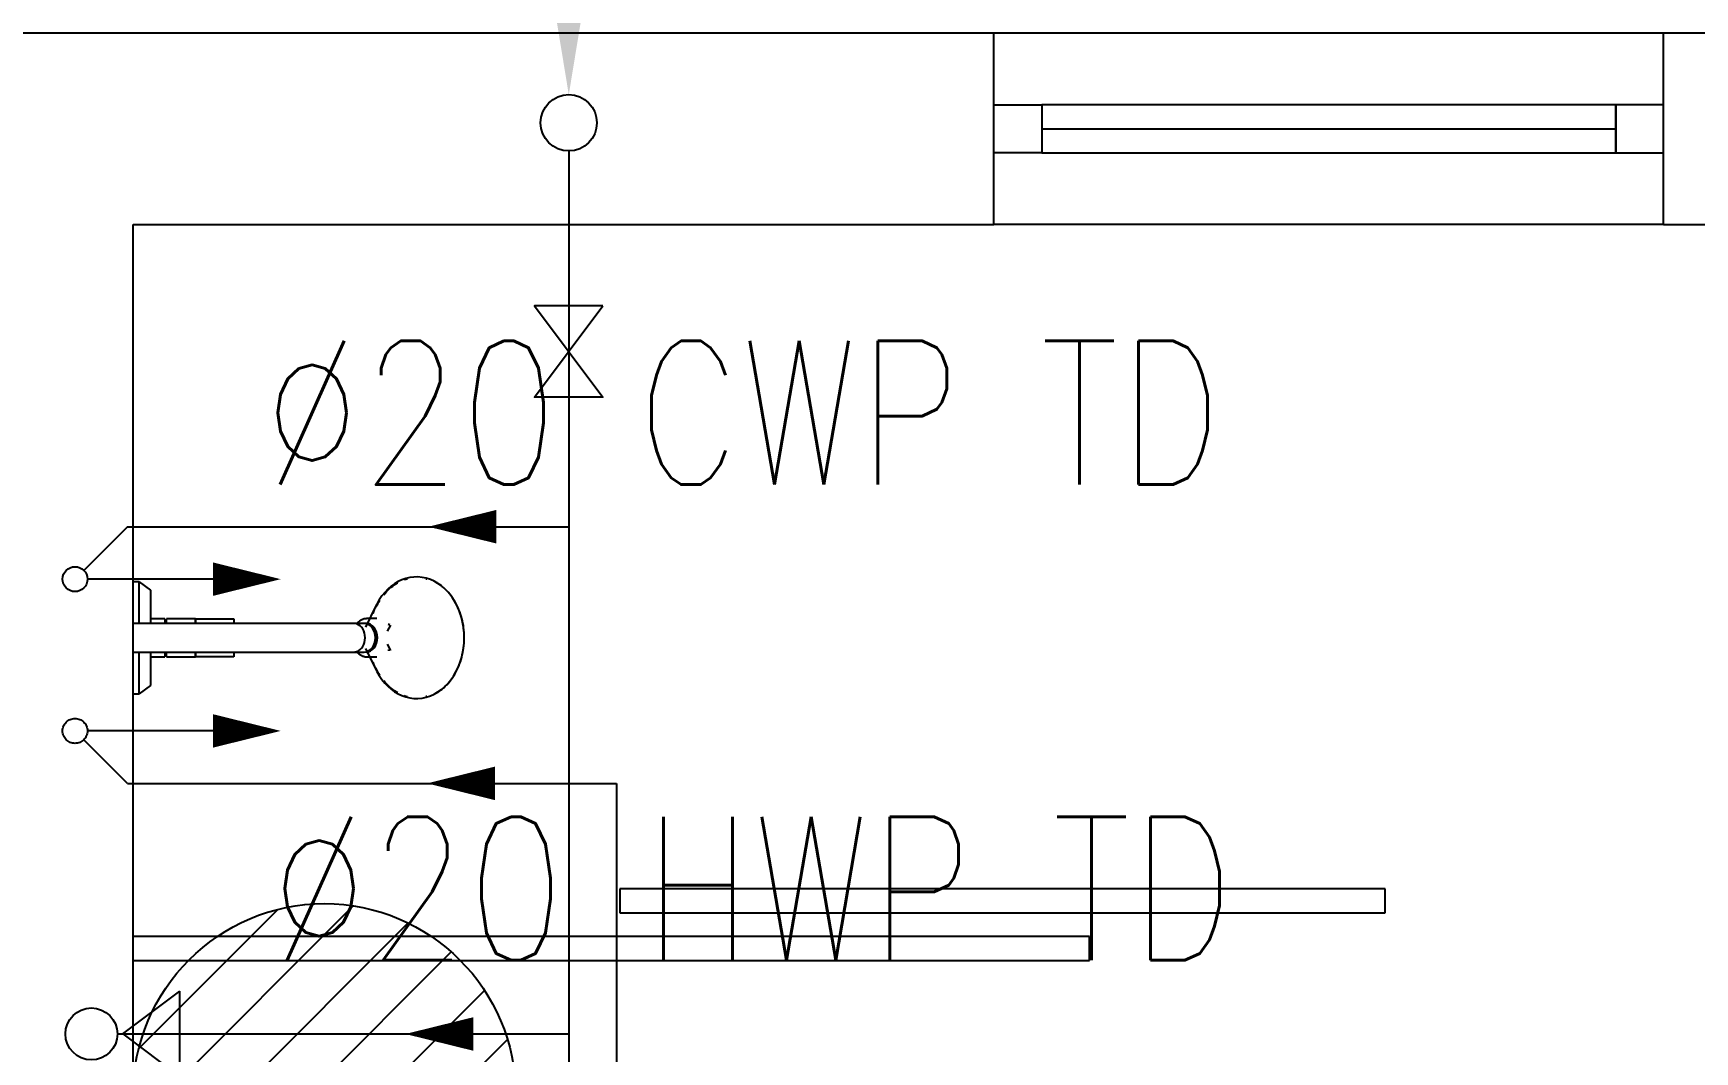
# Model space of a CAD drawing. Header units: metres. Extents: x -658 to -58, y -713 to -118.
# Drawn here: x -210.11 to -208.373, y -255.246 to -254.182 of the extents above; entities that cross this region are included whole.
import ezdxf
from ezdxf import colors
from ezdxf.entities.mleader import LeaderData, LeaderLine
from ezdxf.enums import TextEntityAlignment as Align
from ezdxf.math import Vec2, Vec3

# ---------------------------------------------------------------- set-up
doc = ezdxf.new("R2010")
doc.units = ezdxf.units.M
doc.header["$LTSCALE"] = 100
doc.linetypes.add('DASHED', pattern=[0.75, 0.5, -0.25])
for name, color, linetype in [('cw', 4, 'Continuous'), ('hw', 1, 'Continuous'), ('plan', 8, 'Continuous'), ('VALVES', 3, 'Continuous'), ('WATER ARR', 114, 'Continuous'), ('water heater', 1, 'Continuous'), ('WATER TEXT', 3, 'Continuous'), ('WATER-SUPPLY', 4, 'Continuous')]:
    doc.layers.add(name, color=color, linetype=linetype)
doc.styles.add('02-GROUND-FOR WORK$0$MZ', font='romans.shx', dxfattribs={"width": 0.8})
doc.styles.add('TIMES', font='simplex.shx', dxfattribs={"width": 0.8, "height": 0.4})

# ---------------------------------------------------------------- blocks, each defined once
blk = doc.blocks.new('SHOWER_MOXIE_BLUETOOTH_17280 - MOXIE-631698-دور الملحق')
for p, q in [((0.1118, 0.394), (0.1182, 0.3908)), ((0.1318, 0.3908), (0.1382, 0.394)), ((0.0917, 0.3788), (0.1139, 0.368)), ((0.105, 0.3797), (0.105, 0.37)), ((0.11, 0.3665), (0.11, 0.3558)), ((0.1361, 0.368), (0.1583, 0.3788)), ((0.14, 0.3558), (0.14, 0.3665)), ((0.145, 0.37), (0.145, 0.3797)), ((0.11, 0.2585), (0.11, 0.125)), ((0.14, 0.125), (0.14, 0.2585)), ((0.1052, 0.1902), (0.1052, 0.2302)), ((0.1052, 0.2302), (0.1099, 0.2302)), ((0.14, 0.2302), (0.1449, 0.2302)), ((0.1449, 0.2302), (0.1448, 0.1902)), ((0.1099, 0.1902), (0.1052, 0.1902)), ((0.1052, 0.1902), (0.1052, 0.1601)), ((0.1052, 0.1902), (0.1099, 0.1902)), ((0.1448, 0.1902), (0.1401, 0.1902)), ((0.1401, 0.1902), (0.1448, 0.1902)), ((0.1448, 0.1601), (0.1448, 0.1902)), ((0.11, 0.1601), (0.1052, 0.1601)), ((0.1052, 0.1582), (0.1052, 0.1432)), ((0.1052, 0.1582), (0.11, 0.1582)), ((0.108, 0.1602), (0.108, 0.1582)), ((0.1448, 0.1601), (0.1401, 0.1601)), ((0.1401, 0.1582), (0.1448, 0.1582)), ((0.142, 0.1582), (0.142, 0.1602)), ((0.1448, 0.1432), (0.1448, 0.1582)), ((0.0665, 0.1315), (0.0752, 0.1432)), ((0.0752, 0.1432), (0.1098, 0.1432)), ((0.1403, 0.1432), (0.1748, 0.1432)), ((0.1748, 0.1432), (0.1835, 0.1315)), ((0.0665, 0.1315), (0.0665, 0.125)), ((0.1099, 0.1315), (0.0665, 0.1315)), ((0.125, 0.125), (0.11, 0.125)), ((0.14, 0.125), (0.125, 0.125)), ((0.1835, 0.1315), (0.1402, 0.1315)), ((0.1835, 0.125), (0.1835, 0.1315))]:
    blk.add_line(p, q)
at = {"flags": 128}
for points in [[(0.125, 0.4712), (0.1225, 0.4712), (0.1199, 0.4711), (0.1174, 0.4709), (0.1149, 0.4706), (0.1124, 0.4703), (0.1099, 0.4698), (0.1075, 0.4693), (0.105, 0.4687), (0.1027, 0.468), (0.1003, 0.4673), (0.098, 0.4665), (0.0957, 0.4656), (0.0935, 0.4646), (0.0913, 0.4636), (0.0892, 0.4625), (0.0871, 0.4614), (0.0851, 0.4601), (0.0832, 0.4589), (0.0813, 0.4575), (0.0795, 0.4561), (0.0777, 0.4546), (0.0761, 0.4531), (0.0745, 0.4516), (0.073, 0.4499), (0.0716, 0.4483), (0.0702, 0.4466), (0.069, 0.4448), (0.0678, 0.443), (0.0668, 0.4412), (0.0666, 0.4409)], [(0.1834, 0.4409), (0.1823, 0.4428), (0.1812, 0.4446), (0.1799, 0.4463), (0.1786, 0.448), (0.1772, 0.4497), (0.1757, 0.4513), (0.1742, 0.4529), (0.1725, 0.4544), (0.1708, 0.4559), (0.169, 0.4573), (0.1671, 0.4587), (0.1652, 0.4599), (0.1632, 0.4612), (0.1611, 0.4624), (0.159, 0.4635), (0.1569, 0.4645), (0.1546, 0.4655), (0.1524, 0.4664), (0.1501, 0.4672), (0.1477, 0.4679), (0.1453, 0.4686), (0.1429, 0.4692), (0.1405, 0.4697), (0.138, 0.4702), (0.1355, 0.4706), (0.133, 0.4708), (0.1305, 0.4711), (0.1279, 0.4712), (0.1254, 0.4712), (0.125, 0.4712)], [(0.0801, 0.387), (0.0784, 0.3884), (0.0767, 0.3899), (0.0752, 0.3915), (0.0737, 0.3931), (0.0723, 0.3947), (0.071, 0.3964), (0.0698, 0.3981), (0.0687, 0.3998), (0.0676, 0.4016), (0.0675, 0.4019)], [(0.1825, 0.4019), (0.1815, 0.4001), (0.1804, 0.3984), (0.1792, 0.3966), (0.1779, 0.395), (0.1765, 0.3933), (0.1751, 0.3917), (0.1735, 0.3902), (0.1719, 0.3887), (0.1702, 0.3872)], [(0.0939, 0.3786), (0.0917, 0.3796), (0.0896, 0.3807), (0.0876, 0.3818), (0.0857, 0.383)], [(0.1642, 0.3829), (0.1627, 0.382), (0.1607, 0.3809), (0.1586, 0.3798), (0.1565, 0.3787)], [(0.105, 0.37), (0.105, 0.3693), (0.1051, 0.3686), (0.1052, 0.368), (0.1053, 0.3673), (0.1054, 0.3667), (0.1056, 0.366), (0.1058, 0.3654), (0.1061, 0.3647), (0.1064, 0.3641), (0.1067, 0.3635), (0.107, 0.3629), (0.1074, 0.3623), (0.1078, 0.3618), (0.1082, 0.3612), (0.1086, 0.3607), (0.1091, 0.3601), (0.1096, 0.3596), (0.1101, 0.3591)], [(0.125, 0.3784), (0.1244, 0.3784), (0.1238, 0.3784), (0.1232, 0.3783), (0.1227, 0.3782), (0.1221, 0.3782), (0.1215, 0.3781), (0.1209, 0.3779), (0.1204, 0.3778), (0.1198, 0.3776), (0.1192, 0.3775), (0.1187, 0.3773), (0.1182, 0.3771), (0.1176, 0.3768), (0.1171, 0.3766), (0.1166, 0.3763), (0.1161, 0.3761), (0.1156, 0.3758), (0.1152, 0.3755), (0.1147, 0.3751), (0.1143, 0.3748), (0.1138, 0.3744), (0.1136, 0.3742)], [(0.1364, 0.3742), (0.136, 0.3746), (0.1356, 0.3749), (0.1351, 0.3753), (0.1347, 0.3756), (0.1342, 0.3759), (0.1337, 0.3762), (0.1332, 0.3764), (0.1327, 0.3767), (0.1322, 0.3769), (0.1316, 0.3772), (0.1311, 0.3774), (0.1305, 0.3775), (0.13, 0.3777), (0.1294, 0.3779), (0.1289, 0.378), (0.1283, 0.3781), (0.1277, 0.3782), (0.1271, 0.3783), (0.1265, 0.3783), (0.126, 0.3784), (0.1254, 0.3784), (0.125, 0.3784)], [(0.1402, 0.3595), (0.1408, 0.36), (0.1412, 0.3605), (0.1417, 0.3611), (0.1421, 0.3616), (0.1425, 0.3622), (0.1429, 0.3628), (0.1433, 0.3633), (0.1436, 0.364), (0.1439, 0.3646), (0.1441, 0.3652), (0.1443, 0.3658), (0.1445, 0.3665), (0.1447, 0.3671), (0.1448, 0.3678), (0.1449, 0.3685), (0.145, 0.3691), (0.145, 0.3698), (0.145, 0.37)], [(0.11, 0.3558), (0.11, 0.3527), (0.11, 0.3494), (0.11, 0.346), (0.11, 0.3424), (0.11, 0.3387), (0.11, 0.3348), (0.11, 0.3309), (0.11, 0.3268), (0.11, 0.3226), (0.11, 0.3184), (0.11, 0.314), (0.11, 0.3095), (0.11, 0.305), (0.11, 0.3003), (0.11, 0.2956), (0.11, 0.2909), (0.11, 0.2861), (0.11, 0.2813), (0.11, 0.2764), (0.11, 0.2715), (0.11, 0.2665), (0.11, 0.2616), (0.11, 0.2585)], [(0.14, 0.2585), (0.14, 0.2634), (0.14, 0.2684), (0.14, 0.2733), (0.14, 0.2782), (0.14, 0.2831), (0.14, 0.2879), (0.14, 0.2927), (0.14, 0.2974), (0.14, 0.3021), (0.14, 0.3067), (0.14, 0.3112), (0.14, 0.3156), (0.14, 0.32), (0.14, 0.3242), (0.14, 0.3284), (0.14, 0.3324), (0.14, 0.3363), (0.14, 0.3401), (0.14, 0.3437), (0.14, 0.3473), (0.14, 0.3506), (0.14, 0.3539), (0.14, 0.3558)]]:
    blk.add_lwpolyline(points, dxfattribs=at)
for centre, major_axis, start_param, end_param in [((0.125, 0.4213), (-0.0635, 0), 4.712389, 7.442161), ((0.125, 0.4213), (0.0635, 0), 5.12421, 7.853982), ((0.125, 0.4213), (0.0626, 0), 2.917193, 2.941068), ((0.125, 0.4213), (0.0626, 0), 0.200525, 0.224399), ((0.125, 0.4213), (0.0626, 0), 3.342118, 3.403978), ((0.125, 0.4213), (0.0626, 0), 6.020799, 6.08266), ((0.125, 0.4213), (0.0395, 0), 4.322798, 4.381145), ((0.125, 0.4213), (0.0395, 0), 5.030399, 5.068141), ((0.125, 0.3687), (-0.015, 0), 4.712389, 6.283185), ((0.125, 0.3665), (-0.015, 0), 4.712389, 6.283185), ((0.125, 0.3558), (0.015, 0), 1.570796, 2.879793), ((0.125, 0.3687), (0.015, 0), 0, 1.570796), ((0.125, 0.3665), (0.015, 0), 0, 1.570796), ((0.125, 0.3558), (0.015, 0), 0.261799, 1.570796), ((0.125, 0.3558), (-0.015, 0), 6.040066, 6.283185), ((0.125, 0.3558), (0.015, 0), 0, 0.24312)]:
    blk.add_ellipse(centre, major_axis=major_axis, ratio=0.786454, start_param=start_param, end_param=end_param)
blk = doc.blocks.new('*U113')
blk.add_line((0.65, 0), (0.05, 0))
for points in [[(0.05, 0.025), (0, 0.025), (0, -0.025), (0.05, -0.025)], [(0.65, -0.025), (0.65, 0.025), (0.05, 0.025), (0.05, -0.025)], [(0.65, 0.025), (0.7, 0.025), (0.7, -0.025), (0.65, -0.025)]]:
    blk.add_lwpolyline(points, close=True)
blk = doc.blocks.new('A$C79349d3f')
at = {"layer": 'plan'}
for p, q in [((-20.9035, 19.3095), (-22.9035, 19.3095)), ((-20.9035, 19.1095), (-20.9035, 19.3095)), ((-20.2035, 19.3095), (-20.9035, 19.3095)), ((-15.1035, 19.3095), (-20.2035, 19.3095)), ((-20.2035, 19.1095), (-20.2035, 19.3095)), ((-21.8035, 19.1095), (-20.9035, 19.1095)), ((-21.8035, 16.7095), (-21.8035, 19.1095)), ((-20.2035, 19.1095), (-20.9035, 19.1095)), ((-20.2035, 19.1095), (-20.0035, 19.1095)), ((-20.4945, 18.4153), (-21.2945, 18.4153)), ((-21.2945, 18.4153), (-21.2945, 18.3903)), ((-20.4945, 18.3903), (-20.4945, 18.4153)), ((-21.2945, 18.3903), (-20.4945, 18.3903)), ((-20.8035, 18.3655), (-21.8035, 18.3655)), ((-20.8035, 18.3405), (-20.8035, 18.3655)), ((-21.8035, 18.3405), (-20.8035, 18.3405))]:
    blk.add_line(p, q, dxfattribs=at)
for name, p, rotation in [('*U113', (-20.2035, 19.2095), 180), ('SHOWER_MOXIE_BLUETOOTH_17280 - MOXIE-631698-دور الملحق', (-21.9285, 18.8028), 270)]:
    blk.add_blockref(name, p, dxfattribs=dict(at, rotation=rotation))
blk = doc.blocks.new('EWH (V)')
at = {"layer": 'water heater'}
h = blk.add_hatch(dxfattribs=at)
h.set_pattern_fill('ANSI31', color=8, scale=500, angle=270, style=0)
h.set_pattern_definition([(315, (44520.13, -33255.206), (-44.194174, -44.194174), [])])
edge = h.paths.add_edge_path()
edge.add_arc((0, 235), 235, 0, 360)
at = {"layer": 'water heater', "color": 2}
for p, q in [((-22.5, 57.5), (-127.5, 57.5)), ((-75, -12.5), (-127.5, 57.5)), ((-75, -12.5), (-75, 57.5)), ((-75, -12.5), (-22.5, 57.5)), ((127.5, 57.5), (22.5, 57.5)), ((75, -12.5), (22.5, 57.5)), ((75, -12.5), (75, 57.5)), ((75, -12.5), (127.5, 57.5))]:
    blk.add_line(p, q, dxfattribs=at)
at = {"layer": 'water heater', "color": 3, "linetype": 'Continuous'}
blk.add_circle((0, 235), 235, dxfattribs=at)
blk.add_circle((0, 235), 235, dxfattribs=at)
at = {"layer": 'water heater', "color": 3}
for centre in [(-75, -51.2), (75, -51.2)]:
    blk.add_circle(centre, 31.9, dxfattribs=at)

msp = doc.modelspace()

# ---------------------------------------------------------------- linework, layer by layer
at = {"layer": 'cw', "linetype": 'Continuous'}
for p, q in [((-209.55, -254.305), (-209.55, -256.1864)), ((-209.9083, -254.7525), (-210.0532, -254.7525))]:
    msp.add_line(p, q, dxfattribs=at)
at = {"layer": 'cw'}
msp.add_line((-210.022, -255.2278), (-209.55, -255.2278), dxfattribs=at)
at = {"layer": 'cw', "linetype": 'Continuous'}
for centre, radius in [((-209.55, -254.2756), 0.0294), ((-210.0662, -254.7525), 0.013)]:
    msp.add_circle(centre, radius, dxfattribs=at)
at = {"layer": 'hw', "linetype": 'DASHED', "ltscale": 0.1}
for p, q in [((-209.903, -254.9111), (-210.0532, -254.9111)), ((-210.0114, -254.9659), (-210.057, -254.9203)), ((-210.0114, -254.9659), (-209.5, -254.9659)), ((-209.5, -254.9659), (-209.5, -256.4546))]:
    msp.add_line(p, q, dxfattribs=at)
msp.add_circle((-210.0662, -254.9111), 0.013, dxfattribs=at)
at = {"layer": 'VALVES', "color": 1, "elevation": 0}
msp.add_lwpolyline([(-209.5143, -254.467), (-209.5858, -254.467), (-209.5143, -254.5623), (-209.5858, -254.5623)], close=True, dxfattribs=at)
at = {"layer": 'WATER ARR'}
for points in [[(-209.6969, -254.6977, 0, 0.035, 0), (-209.6259, -254.6977, 0.035, 0.035, 0)], [(-209.8511, -254.7525, 0, 0.035, 0), (-209.9221, -254.7525, 0.035, 0.035, 0)], [(-209.8511, -254.9111, 0, 0.035, 0), (-209.9221, -254.9111, 0.035, 0.035, 0)], [(-209.6982, -254.9659, 0, 0.035, 0), (-209.6272, -254.9659, 0.035, 0.035, 0)], [(-209.7209, -255.2278, 0, 0.035, 0), (-209.6499, -255.2278, 0.035, 0.035, 0)]]:
    msp.add_lwpolyline(points, format="xyseb", dxfattribs=at)
at = {"layer": 'WATER-SUPPLY', "ltscale": 15}
for q in [(-210.057, -254.7433), (-209.55, -254.6977)]:
    msp.add_line((-210.0114, -254.6977), q, dxfattribs=at)

# ---------------------------------------------------------------- block references
at = {"layer": 'plan'}
msp.add_blockref('A$C79349d3f', (-188.202, -273.4915), dxfattribs=at)
at = {"layer": 'water heater', "linetype": 'DASHED', "ltscale": 0.005, "xscale": 0.0008510638299413, "yscale": 0.0008510638299413, "zscale": 0.0008510638299413, "rotation": 270}
msp.add_blockref('EWH (V)', (-210.0055, -255.2916), dxfattribs=at)

# ---------------------------------------------------------------- texts
at = {"layer": 'WATER TEXT', "color": 3, "style": 'TIMES', "width": 0.8}
for s, p in [('∅20 CWP TD', (-209.3683, -254.5786)), ('∅20 HWP TD', (-209.3584, -255.0757))]:
    msp.add_text(s, height=0.15, dxfattribs=at).set_placement(p, align=Align.MIDDLE_CENTER)

# ---------------------------------------------------------------- leaders
at = {"layer": 'WATER TEXT', "color": 3}
ml = msp.add_multileader_mtext('Standard', dxfattribs=at)
ml.set_content('∅32 CWP FA', color=3, style='02-GROUND-FOR WORK$0$MZ')
ml.set_leader_properties(color=1)
ml.build(insert=Vec2(0, 0))
ml.multileader.update_dxf_attribs({"text_left_attachment_type": 6, "text_right_attachment_type": 6, "dogleg_length": 100, "arrow_head_size": 0.1})
ctx = ml.context
ctx.base_point, ctx.char_height, ctx.arrow_head_size, ctx.landing_gap_size, ctx.plane_origin = Vec3(-209.45, -253.7547), 0.2, 0.1, 0.00009, Vec3(-209.3905, -254.5012)
ctx.left_attachment, ctx.right_attachment = 6, 6
notes = []
notes.append((ctx, [(0, (1, 1, 0), (-209.55, -253.7547), (1, 0), 0.1, [(0, [(-209.55, -254.2462)], 0, [])])]))
ctx.mtext.insert, ctx.mtext.flow_direction = Vec3(-209.4499, -253.5147), 5
for ctx, leaders in notes:
    for number, flags, end, landing, length, lines in leaders:
        leader = LeaderData()
        leader.index, (leader.has_last_leader_line, leader.has_dogleg_vector, leader.attachment_direction) = number, flags
        leader.last_leader_point, leader.dogleg_vector, leader.dogleg_length = Vec3(end), Vec3(landing), length
        for number, points, colour, breaks in lines:
            line = LeaderLine()
            line.index, line.vertices, line.color, line.breaks = number, Vec3.list(points), colors.encode_raw_color(colour), breaks
            leader.lines.append(line)
        ctx.leaders.append(leader)

doc.saveas('drawing.dxf')
